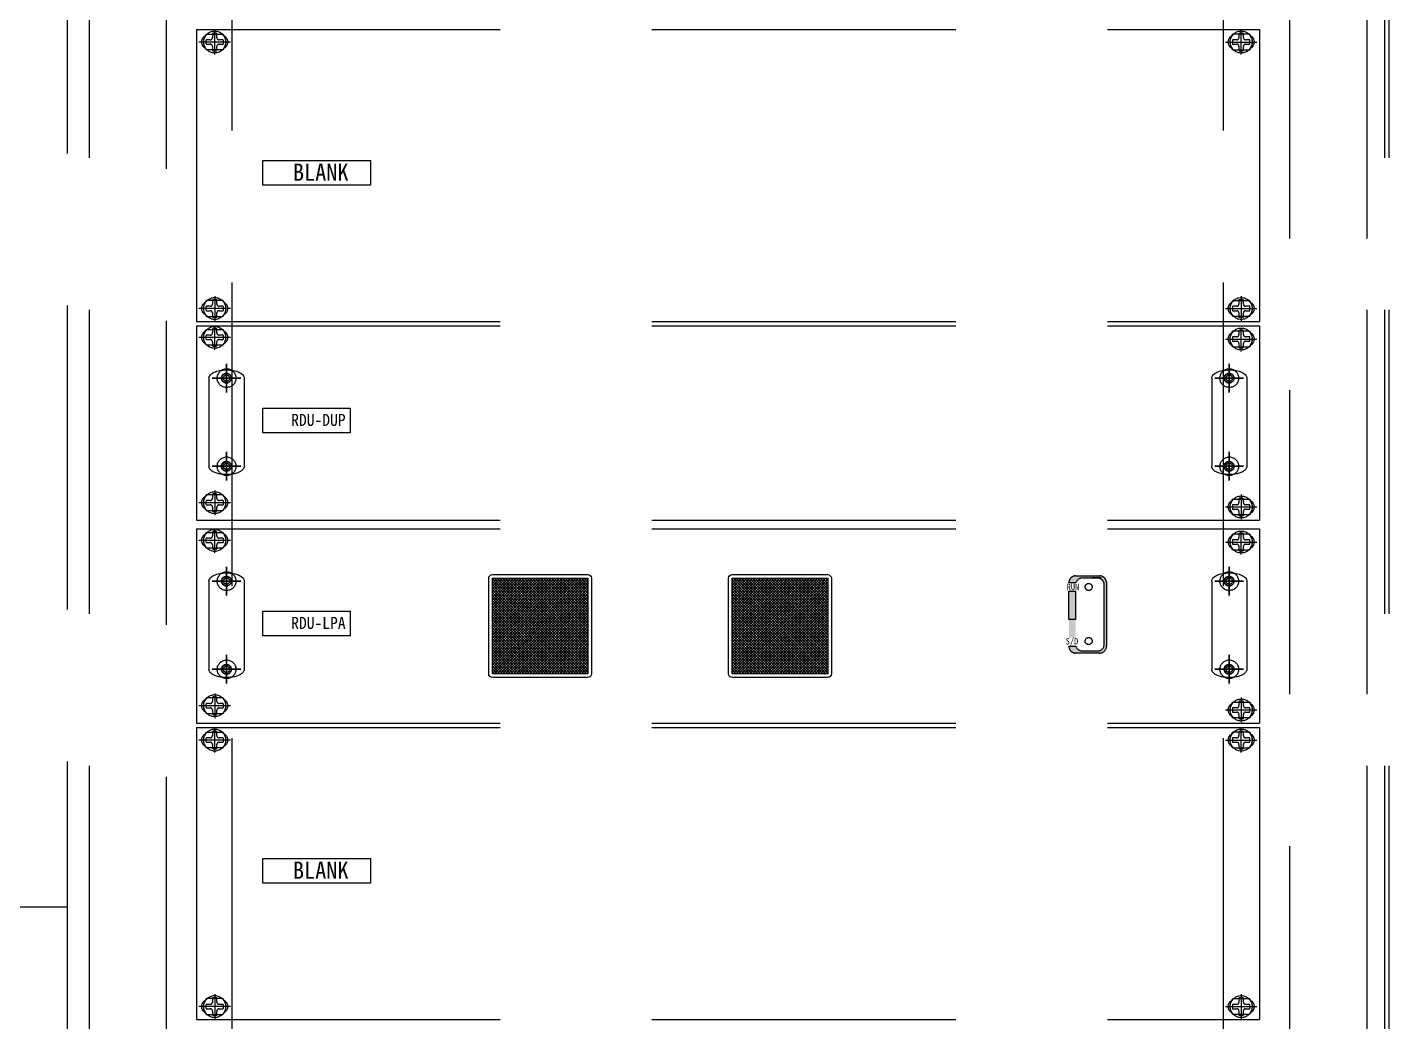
# Model space of a CAD drawing. Header units: millimetres. Extents: x 0 to 2521, y -5 to 594.
# Drawn here: x 2443.16 to 2465.58, y 319.51 to 335.88 of the extents above; entities that cross this region are included whole.
import ezdxf
from ezdxf.enums import TextEntityAlignment as Align

# ---------------------------------------------------------------- set-up
doc = ezdxf.new("R2010")
doc.units = ezdxf.units.MM
doc.header["$LTSCALE"] = 10
doc.linetypes.add('A-DASHD01', pattern=[0.75, 0.5, -0.25])
doc.linetypes.add('HIDDEN', pattern=[0.375, 0.25, -0.125])
doc.layers.add('TT-WAVE-REPT', color=4, linetype='Continuous')
doc.layers.add('TT-WIRE-EQPM', color=2, linetype='Continuous')
doc.styles.add('굴림체', font='GulimChe.ttf')

# ---------------------------------------------------------------- blocks, each defined once
blk = doc.blocks.new('wah')
h = blk.add_hatch()
h.set_pattern_fill('ANSI37', color=256, scale=0.5, style=0)
h.set_pattern_definition([(45, (498.1334698000464, 80.82476897292509), (-1.122532015133644, 1.122532015133644), []), (135, (498.1334698000464, 80.82476897292509), (-1.122532015133644, -1.122532015133644), [])])
h.paths.add_polyline_path([(-6333.953575190508, 2496.860860901748), (-6412.953575190509, 2496.860860901748), (-6412.953575190508, 2417.860860901748), (-6333.953575190507, 2417.860860901748)])
blk.add_lwpolyline([(-6412.953575190508, 2499.860860901748), (-6333.953575190508, 2499.860860901748, -0.4142135623730981), (-6330.953575190508, 2496.860860901748), (-6330.953575190508, 2417.860860901748, -0.414213562373095), (-6333.953575190508, 2414.860860901748), (-6412.953575190508, 2414.860860901748, -0.4142135623730966), (-6415.953575190508, 2417.860860901748), (-6415.953575190508, 2496.860860901748, -0.414213562373095)], format="xyb", close=True)
blk.add_lwpolyline([(-6412.953575190508, 2496.860860901748), (-6333.953575190508, 2496.860860901748), (-6333.953575190508, 2417.860860901748), (-6412.953575190508, 2417.860860901748)], close=True)

msp = doc.modelspace()

# ---------------------------------------------------------------- hatches: boundary and pattern name
at = {"layer": 'TT-WIRE-EQPM', "linetype": 'A-DASHD01'}
h = msp.add_hatch(color=256, dxfattribs=at)
h.paths.add_polyline_path([(2460.313072474032, 326.2796642150786), (2460.313072474032, 326.5955147104089), (2460.421861570108, 326.5955147104089), (2460.421861570108, 326.2796642150786)], flags=17)
h.paths.add_polyline_path([(2460.313072474032, 325.8345314024309), (2460.313072474032, 326.1399698998858), (2460.421861570108, 326.1399698998858), (2460.421861570108, 325.8345314024309)], flags=17)
edge = h.paths.add_edge_path()
edge.add_arc((2460.530650666185, 325.7241091777817), 0.1087890960763927, 195.7847228471879, 270)
edge.add_line((2460.530650666185, 325.6153200817052), (2460.78543394076, 325.6153200817052))
edge.add_arc((2460.78543394076, 325.7241091777817), 0.1087890960765412, 270, 360)
edge.add_line((2460.894223036837, 325.7241091777817), (2460.894223036837, 326.7032110424706))
edge.add_arc((2460.78543394076, 326.7032110424706), 0.1087890960765412, 0, 90)
edge.add_line((2460.78543394076, 326.812000138547), (2460.530650666185, 326.812000138547))
edge.add_arc((2460.530650666185, 326.7032110424707), 0.1087890960764671, 90.00000000006948, 163.4668572602531)
edge.add_line((2460.426359424192, 326.7341691475307), (2460.313072474031, 326.7341691475307))
edge.add_line((2460.313072474032, 326.7341691475307), (2460.313072474032, 326.7394740744961))
edge.add_arc((2460.421861570108, 326.7394740744959), 0.1087890960765412, 90, 180, ccw=False)
edge.add_line((2460.421861570108, 326.8482631705726), (2460.821696972785, 326.8482631705726))
edge.add_arc((2460.821696972786, 326.7394740744959), 0.1087890960765412, 0, 90, ccw=False)
edge.add_line((2460.930486068862, 326.7394740744959), (2460.930486068862, 325.6878461457559))
edge.add_arc((2460.821696972786, 325.6878461457561), 0.1087890960765412, -90, 0, ccw=False)
edge.add_line((2460.821696972786, 325.5790570496796), (2460.421861570108, 325.5790570496796))
edge.add_arc((2460.421861570108, 325.6878461457561), 0.1087890960765412, 180, 270, ccw=False)
edge.add_line((2460.313072474032, 325.6878461457561), (2460.313072474032, 325.6945159680872))
edge.add_line((2460.313072474032, 325.6945159680873), (2460.425963946086, 325.6945159680873))
msp.add_hatch(color=256, dxfattribs=at).paths.add_polyline_path([(2460.313072474032, 326.1309658019676), (2460.421861570108, 326.1309658019676), (2460.421861570108, 326.5955147104091), (2460.313072474032, 326.5955147104089)])

# ---------------------------------------------------------------- linework, layer by layer
at = {"layer": 'TT-WAVE-REPT', "linetype": 'HIDDEN', "ltscale": 2}
msp.add_lwpolyline([(2443.820606031386, 321.396837211597), (2391.219013025277, 321.396837211597), (2391.219013025277, 371.4385074196328)], dxfattribs=at)
at = {"layer": 'TT-WIRE-EQPM', "linetype": 'A-DASHD01'}
for p, q in [((2443.820606031385, 353.7977972293038), (2443.820606031386, 288.9958771938902)), ((2444.183235775646, 353.7252712804516), (2444.183235775646, 292.9911525776905)), ((2465.215760942732, 353.7252712804516), (2465.215760942732, 288.9958771938902)), ((2465.505864738141, 353.7252712804516), (2465.505864738141, 288.9958771938902)), ((2465.578390686993, 353.7252712804516), (2465.578390686993, 288.9958771938902)), ((2445.452439880556, 353.5439564083215), (2445.452439880556, 289.1771920660202)), ((2446.540329113337, 289.1771920660202), (2446.540329113336, 353.5439564083215)), ((2462.858667605043, 289.1771920660202), (2462.858667605042, 353.5439564083215)), ((2463.946556837823, 352.4016727139021), (2463.946556837823, 290.7002369919126)), ((2465.215760942732, 352.4016727139021), (2465.215760942732, 290.7002369919126)), ((2445.949228731429, 335.838943637595), (2445.949228731429, 331.0340918942143)), ((2445.949228731429, 335.8389436375953), (2463.449767986949, 335.8389436375943)), ((2445.949228731429, 335.838943637595), (2445.949228731429, 331.0340918942143)), ((2445.949228731429, 335.8389436375953), (2463.449767986949, 335.8389436375943)), ((2446.250211897242, 335.4291713757088), (2446.250211897242, 335.8353173343948)), ((2446.250211897242, 335.4291713757088), (2446.250211897242, 335.8353173343948)), ((2463.148784821138, 335.4291713757069), (2463.148784821138, 335.835317334393)), ((2463.148784821138, 335.4291713757069), (2463.148784821138, 335.835317334393)), ((2463.449767986949, 335.8389436375953), (2463.449767986949, 331.0340918942143)), ((2463.449767986949, 335.8389436375953), (2463.449767986949, 331.0340918942143)), ((2446.509492576224, 335.6322443550519), (2445.990931218259, 335.6322443550519)), ((2446.509492576224, 335.6322443550519), (2445.990931218259, 335.6322443550519)), ((2446.116664942556, 335.7627912703439), (2446.383758851928, 335.7627912703439)), ((2446.116664942556, 335.7627912703439), (2446.383758851928, 335.7627912703439)), ((2462.889504142156, 335.63224435505), (2463.408065500121, 335.63224435505)), ((2462.889504142156, 335.63224435505), (2463.408065500121, 335.63224435505)), ((2463.282331775824, 335.7627912703419), (2463.015237866452, 335.7627912703419)), ((2463.282331775824, 335.7627912703419), (2463.015237866452, 335.7627912703419)), ((2446.383758851928, 335.5016974397598), (2446.116664942556, 335.5016974397599)), ((2446.383758851928, 335.5016974397598), (2446.116664942556, 335.5016974397599)), ((2463.015237866452, 335.501697439758), (2463.282331775824, 335.501697439758)), ((2463.015237866452, 335.501697439758), (2463.282331775824, 335.501697439758)), ((2446.383758851926, 331.3785906984539), (2446.116664942555, 331.3785906984539)), ((2446.383758851926, 331.3785906984539), (2446.116664942555, 331.3785906984539)), ((2446.250211897241, 331.451116762505), (2446.250211897241, 331.0449708038189)), ((2446.250211897241, 331.451116762505), (2446.250211897241, 331.0449708038189)), ((2463.015237866452, 331.3785906984522), (2463.282331775825, 331.3785906984522)), ((2463.015237866452, 331.3785906984522), (2463.282331775825, 331.3785906984522)), ((2463.148784821138, 331.4511167625033), (2463.148784821138, 331.0449708038173)), ((2463.148784821138, 331.4511167625033), (2463.148784821138, 331.0449708038173)), ((2446.509492576223, 331.248043783162), (2445.990931218257, 331.2480437831621)), ((2446.509492576223, 331.248043783162), (2445.990931218257, 331.2480437831621)), ((2446.116664942554, 331.1174968678702), (2446.383758851926, 331.11749686787)), ((2446.116664942554, 331.1174968678702), (2446.383758851926, 331.11749686787)), ((2462.889504142157, 331.24804378316), (2463.408065500121, 331.24804378316)), ((2462.889504142157, 331.24804378316), (2463.408065500121, 331.24804378316)), ((2463.282331775825, 331.1174968678682), (2463.015237866452, 331.1174968678682)), ((2463.282331775825, 331.1174968678682), (2463.015237866452, 331.1174968678682)), ((2445.949228731429, 331.0340918942143), (2463.449767986949, 331.0340918942115)), ((2445.949228731429, 331.0340918942143), (2463.449767986949, 331.0340918942115)), ((2445.949228731534, 330.9615659453613), (2445.949228731534, 327.7667928239121)), ((2445.949228731534, 330.9615659453613), (2463.449767987054, 330.9615659453605)), ((2446.11666494266, 330.9035450941207), (2446.383758852032, 330.9035450941207)), ((2446.250211897346, 330.5699251994856), (2446.250211897346, 330.9506870357538)), ((2463.282331775929, 330.8763478201014), (2463.015237866556, 330.8763478201014)), ((2463.148784821243, 330.5427279254664), (2463.148784821243, 330.9234897617345)), ((2463.449767987054, 330.9615659453613), (2463.449767987054, 327.7667928239121)), ((2446.509492576329, 330.7729981788286), (2445.990931218363, 330.7729981788286)), ((2446.383758852032, 330.6424512635367), (2446.11666494266, 330.6424512635367)), ((2462.88950414226, 330.7458009048095), (2463.408065500225, 330.7458009048095)), ((2463.015237866556, 330.6152539895175), (2463.282331775929, 330.6152539895175)), ((2446.446032270283, 330.3378417945222), (2446.446032270283, 329.8664223781903)), ((2446.446032270283, 330.3378417945222), (2446.446032270283, 329.8664223781901)), ((2446.446032270283, 330.3378417945224), (2446.446032270283, 329.8664223781905)), ((2446.446032270283, 330.3378417945224), (2446.446032270283, 329.8664223781905)), ((2446.446032270283, 329.8664223781905), (2446.446032270283, 330.3378417945222)), ((2462.952964448305, 330.3378417945222), (2462.952964448305, 329.8664223781903)), ((2462.952964448305, 330.3378417945222), (2462.952964448305, 329.8664223781901)), ((2462.952964448305, 330.3378417945222), (2462.952964448305, 329.8664223781905)), ((2462.952964448305, 330.3378417945222), (2462.952964448305, 329.8664223781903)), ((2462.952964448305, 329.8664223781903), (2462.952964448305, 330.3378417945222)), ((2446.15592801408, 330.1021320863563), (2446.15592801408, 328.6516108053351)), ((2446.210322562118, 330.1021320863562), (2446.68174197845, 330.1021320863562)), ((2446.210322562118, 330.1021320863562), (2446.68174197845, 330.1021320863562)), ((2446.68174197845, 330.1021320863565), (2446.210322562118, 330.1021320863565)), ((2446.68174197845, 330.1021320863563), (2446.210322562118, 330.1021320863563)), ((2446.210322562118, 330.1021320863563), (2446.68174197845, 330.1021320863563)), ((2446.736136526488, 330.1021320863562), (2446.736136526488, 328.6516108053349)), ((2462.662860192101, 330.1021320863562), (2462.662860192101, 328.6516108053349)), ((2463.18867415647, 330.1021320863562), (2462.717254740139, 330.1021320863562)), ((2463.18867415647, 330.1021320863562), (2462.717254740139, 330.1021320863562)), ((2463.18867415647, 330.1021320863563), (2462.717254740139, 330.1021320863563)), ((2463.18867415647, 330.1021320863563), (2462.717254740139, 330.1021320863563)), ((2462.717254740139, 330.1021320863562), (2463.18867415647, 330.1021320863562)), ((2463.243068704509, 330.1021320863562), (2463.243068704509, 328.6516108053347)), ((2446.446032270283, 328.8873205135011), (2446.446032270283, 328.4159010971691)), ((2446.446032270283, 328.8873205135011), (2446.446032270283, 328.415901097169)), ((2446.446032270283, 328.8873205135011), (2446.446032270283, 328.4159010971691)), ((2446.446032270283, 328.8873205135011), (2446.446032270283, 328.4159010971691)), ((2446.446032270283, 328.4159010971691), (2446.446032270283, 328.8873205135011)), ((2462.952964448305, 328.8873205135011), (2462.952964448305, 328.4159010971691)), ((2462.952964448305, 328.8873205135011), (2462.952964448305, 328.415901097169)), ((2462.952964448305, 328.8873205135011), (2462.952964448305, 328.415901097169)), ((2462.952964448305, 328.8873205135009), (2462.952964448305, 328.415901097169)), ((2462.952964448305, 328.415901097169), (2462.952964448305, 328.8873205135009)), ((2446.210322562118, 328.6516108053351), (2446.68174197845, 328.6516108053351)), ((2446.210322562118, 328.6516108053351), (2446.68174197845, 328.6516108053351)), ((2446.68174197845, 328.6516108053351), (2446.210322562118, 328.6516108053351)), ((2446.68174197845, 328.6516108053351), (2446.210322562118, 328.6516108053351)), ((2446.210322562118, 328.6516108053351), (2446.68174197845, 328.6516108053351)), ((2463.18867415647, 328.6516108053351), (2462.717254740139, 328.6516108053351)), ((2463.18867415647, 328.6516108053351), (2462.717254740139, 328.6516108053351)), ((2463.18867415647, 328.6516108053351), (2462.717254740139, 328.6516108053351)), ((2463.18867415647, 328.6516108053349), (2462.717254740139, 328.6516108053349)), ((2462.717254740139, 328.6516108053349), (2463.18867415647, 328.6516108053349)), ((2446.383758852032, 328.1838176922058), (2446.116664942659, 328.1838176922058)), ((2446.250211897345, 328.2563437562569), (2446.250211897345, 327.8501977975708)), ((2463.148784821244, 328.185630843807), (2463.148784821244, 327.7794848851208)), ((2446.509492576328, 328.0532707769138), (2445.990931218363, 328.0532707769138)), ((2446.116664942659, 327.9227238616219), (2446.383758852032, 327.9227238616219)), ((2462.889504142261, 327.9825578644639), (2463.408065500226, 327.9825578644639)), ((2463.015237866557, 328.113104779756), (2463.28233177593, 328.113104779756)), ((2445.949228731534, 327.7667928239121), (2463.449767987054, 327.7667928239095)), ((2463.28233177593, 327.8520109491719), (2463.015237866557, 327.8520109491719)), ((2445.949228731539, 327.6217409262053), (2445.949228731538, 324.4269678047577)), ((2445.949228731539, 327.6217409262055), (2463.449767987051, 327.6217409262047)), ((2446.116664942664, 327.5637200749647), (2446.383758852035, 327.5637200749647)), ((2446.213948865322, 327.5736192787904), (2446.213948865322, 327.5056992237239)), ((2446.25021189735, 327.2301001803297), (2446.25021189735, 327.6108620165979)), ((2446.286474929373, 327.5056992237239), (2446.286474929373, 327.5736192787904)), ((2463.282331775925, 327.5365228009454), (2463.015237866553, 327.5365228009454)), ((2463.112521789211, 327.5464220047714), (2463.112521789211, 327.4785019497045)), ((2463.148784821239, 327.2029029063107), (2463.148784821239, 327.5836647425786)), ((2463.185047853262, 327.4785019497045), (2463.185047853262, 327.5464220047714)), ((2463.449767987051, 327.6217409262055), (2463.449767987051, 324.4269678047577)), ((2446.509492576332, 327.4331731596728), (2445.990931218367, 327.4331731596728)), ((2446.177685833296, 327.4694361916983), (2446.10976577823, 327.4694361916983)), ((2446.10976577823, 327.3969101276472), (2446.177685833296, 327.3969101276472)), ((2446.383758852035, 327.3026262443808), (2446.116664942664, 327.3026262443808)), ((2446.213948865322, 327.3606470956217), (2446.213948865322, 327.2927270405548)), ((2446.286474929373, 327.2927270405548), (2446.286474929373, 327.3606470956217)), ((2446.390658016466, 327.4694361916983), (2446.322737961399, 327.4694361916983)), ((2446.322737961399, 327.3969101276472), (2446.390658016466, 327.3969101276472)), ((2462.889504142257, 327.4059758856534), (2463.408065500222, 327.4059758856534)), ((2463.076258757185, 327.442238917679), (2463.00833870212, 327.442238917679)), ((2463.00833870212, 327.3697128536279), (2463.076258757185, 327.3697128536279)), ((2463.015237866553, 327.2754289703618), (2463.282331775925, 327.2754289703618)), ((2463.112521789211, 327.3334498216024), (2463.112521789211, 327.2655297665358)), ((2463.185047853262, 327.2655297665358), (2463.185047853262, 327.3334498216024)), ((2463.289230940355, 327.442238917679), (2463.221310885288, 327.442238917679)), ((2463.221310885288, 327.3697128536279), (2463.289230940355, 327.3697128536279)), ((2446.446032270288, 326.9980167753666), (2446.446032270288, 326.5265973590348)), ((2446.446032270288, 326.9980167753666), (2446.446032270288, 326.5265973590348)), ((2446.446032270288, 326.9980167753667), (2446.446032270288, 326.5265973590351)), ((2446.446032270288, 326.9980167753666), (2446.446032270288, 326.5265973590351)), ((2446.446032270288, 326.5265973590348), (2446.446032270288, 326.9980167753666)), ((2460.421861570108, 326.8482631705726), (2460.821696972786, 326.8482631705726)), ((2460.78543394076, 326.812000138547), (2460.530650666185, 326.812000138547)), ((2460.687531440178, 326.8249596036172), (2460.845293027121, 326.8249596036172)), ((2462.952964448302, 326.9980167753666), (2462.952964448302, 326.5265973590348)), ((2462.952964448302, 326.9980167753666), (2462.952964448302, 326.5265973590348)), ((2462.952964448302, 326.9980167753666), (2462.952964448302, 326.5265973590348)), ((2462.952964448302, 326.9980167753666), (2462.952964448302, 326.5265973590348)), ((2462.952964448302, 326.5265973590348), (2462.952964448302, 326.9980167753666)), ((2446.155928014083, 326.7623070672008), (2446.155928014083, 325.3117857861802)), ((2446.210322562122, 326.7623070672008), (2446.681741978453, 326.7623070672008)), ((2446.210322562122, 326.7623070672005), (2446.681741978453, 326.7623070672005)), ((2446.681741978453, 326.7623070672008), (2446.210322562122, 326.7623070672008)), ((2446.681741978453, 326.7623070672008), (2446.210322562122, 326.7623070672008)), ((2446.210322562122, 326.7623070672008), (2446.681741978453, 326.7623070672008)), ((2446.736136526491, 326.7623070672005), (2446.736136526491, 325.31178578618)), ((2460.313072474032, 326.7341691475307), (2460.313072474032, 326.7394740744961)), ((2460.426359424192, 326.7341691475307), (2460.313072474032, 326.7341691475307)), ((2460.313072474032, 326.1309658019676), (2460.313072474032, 326.5955147104091)), ((2460.313072474032, 326.5955147104091), (2460.421861570108, 326.5955147104091)), ((2460.421861570108, 326.5955147104091), (2460.421861570108, 326.1309658019676)), ((2460.894223036837, 325.7241091777817), (2460.894223036837, 326.7032110424706)), ((2460.930486068862, 326.7394740744961), (2460.930486068862, 325.6878461457561)), ((2462.662860192097, 326.7623070672008), (2462.662860192097, 325.3117857861802)), ((2463.188674156468, 326.7623070672008), (2462.717254740135, 326.7623070672008)), ((2463.188674156468, 326.7623070672005), (2462.717254740135, 326.7623070672005)), ((2463.188674156468, 326.7623070672008), (2462.717254740135, 326.7623070672008)), ((2463.188674156468, 326.7623070672008), (2462.717254740135, 326.7623070672008)), ((2462.717254740135, 326.7623070672008), (2463.188674156468, 326.7623070672008)), ((2463.243068704505, 326.7623070672005), (2463.243068704505, 325.31178578618)), ((2447.042392483889, 326.2688469406121), (2448.481655267334, 326.2688469406121)), ((2447.042392483889, 325.864139795671), (2447.042392483889, 326.2688469406121)), ((2448.481655267334, 326.2688469406121), (2448.481655267334, 325.864139795671)), ((2460.421861570108, 326.1309658019676), (2460.313072474032, 326.1309658019676)), ((2448.481655267334, 325.864139795671), (2447.042392483889, 325.864139795671)), ((2460.313072474032, 325.6878461457561), (2460.313072474032, 325.6945159680873)), ((2460.313072474032, 325.6945159680873), (2460.425963946085, 325.6945159680873)), ((2446.446032270288, 325.547495494346), (2446.446032270288, 325.0760760780143)), ((2446.446032270288, 325.547495494346), (2446.446032270288, 325.0760760780143)), ((2446.446032270288, 325.547495494346), (2446.446032270288, 325.0760760780143)), ((2446.446032270288, 325.547495494346), (2446.446032270288, 325.0760760780143)), ((2446.446032270288, 325.0760760780143), (2446.446032270288, 325.547495494346)), ((2460.821696972786, 325.5790570496796), (2460.421861570108, 325.5790570496796)), ((2460.530650666185, 325.6153200817052), (2460.78543394076, 325.6153200817052)), ((2462.952964448302, 325.547495494346), (2462.952964448302, 325.0760760780143)), ((2462.952964448302, 325.547495494346), (2462.952964448302, 325.0760760780143)), ((2462.952964448302, 325.547495494346), (2462.952964448302, 325.0760760780143)), ((2462.952964448302, 325.5474954943459), (2462.952964448302, 325.0760760780143)), ((2462.952964448302, 325.0760760780143), (2462.952964448302, 325.5474954943459)), ((2446.210322562122, 325.3117857861803), (2446.681741978453, 325.3117857861803)), ((2446.210322562122, 325.3117857861802), (2446.681741978453, 325.3117857861802)), ((2446.681741978453, 325.3117857861803), (2446.210322562122, 325.3117857861803)), ((2446.681741978453, 325.3117857861802), (2446.210322562122, 325.3117857861802)), ((2446.210322562122, 325.3117857861802), (2446.681741978453, 325.3117857861802)), ((2463.188674156468, 325.3117857861803), (2462.717254740135, 325.3117857861803)), ((2463.188674156468, 325.3117857861802), (2462.717254740135, 325.3117857861802)), ((2463.188674156468, 325.3117857861802), (2462.717254740135, 325.3117857861802)), ((2463.188674156468, 325.3117857861802), (2462.717254740135, 325.3117857861802)), ((2462.717254740135, 325.3117857861802), (2463.188674156468, 325.3117857861802)), ((2446.383758852035, 324.8439926730511), (2446.116664942663, 324.8439926730511)), ((2446.213948865321, 324.853891876877), (2446.213948865321, 324.7859718218102)), ((2446.250211897349, 324.9165187371022), (2446.250211897349, 324.5103727784164)), ((2446.286474929373, 324.7859718218102), (2446.286474929373, 324.853891876877)), ((2463.112521789212, 324.7831789644272), (2463.112521789212, 324.7152589093603)), ((2463.14878482124, 324.8458058246524), (2463.14878482124, 324.4396598659665)), ((2463.185047853263, 324.7152589093603), (2463.185047853263, 324.7831789644272)), ((2446.509492576331, 324.7134457577593), (2445.990931218366, 324.7134457577593)), ((2446.177685833296, 324.7497087897847), (2446.109765778229, 324.7497087897847)), ((2446.109765778229, 324.6771827257339), (2446.177685833296, 324.6771827257339)), ((2446.116664942663, 324.5828988424673), (2446.383758852035, 324.5828988424673)), ((2446.213948865321, 324.6409196937084), (2446.213948865321, 324.5729996386415)), ((2446.286474929373, 324.5729996386415), (2446.286474929373, 324.6409196937084)), ((2446.390658016465, 324.7497087897847), (2446.322737961398, 324.7497087897847)), ((2446.322737961398, 324.6771827257339), (2446.390658016465, 324.6771827257339)), ((2462.889504142257, 324.6427328453095), (2463.408065500222, 324.6427328453095)), ((2463.076258757187, 324.6789958773349), (2463.00833870212, 324.6789958773349)), ((2463.00833870212, 324.6064698132839), (2463.076258757187, 324.6064698132839)), ((2463.015237866553, 324.7732797606013), (2463.282331775926, 324.7732797606013)), ((2463.112521789212, 324.5702067812584), (2463.112521789212, 324.5022867261915)), ((2463.185047853263, 324.5022867261915), (2463.185047853263, 324.5702067812584)), ((2463.289230940355, 324.6789958773349), (2463.221310885289, 324.6789958773349)), ((2463.221310885289, 324.6064698132839), (2463.289230940355, 324.6064698132839)), ((2445.949228731538, 324.4269678047577), (2463.449767987051, 324.426967804755)), ((2445.949228731534, 324.3544418559046), (2445.949228731534, 319.5495901125237)), ((2445.949228731534, 324.3544418559047), (2463.449767987055, 324.3544418559039)), ((2445.949228731534, 324.3544418559046), (2445.949228731534, 319.5495901125237)), ((2445.949228731534, 324.3544418559047), (2463.449767987055, 324.3544418559039)), ((2446.250211897347, 323.9446695940184), (2446.250211897347, 324.3508155527044)), ((2446.250211897347, 323.9446695940184), (2446.250211897347, 324.3508155527044)), ((2463.282331775926, 324.5121859300176), (2463.015237866553, 324.5121859300176)), ((2463.148784821243, 323.9446695940165), (2463.148784821243, 324.3508155527026)), ((2463.148784821243, 323.9446695940165), (2463.148784821243, 324.3508155527026)), ((2463.449767987055, 324.3544418559047), (2463.449767987055, 319.5495901125237)), ((2463.449767987055, 324.3544418559047), (2463.449767987055, 319.5495901125237)), ((2446.509492576329, 324.1477425733613), (2445.990931218364, 324.1477425733615)), ((2446.509492576329, 324.1477425733613), (2445.990931218364, 324.1477425733615)), ((2446.11666494266, 324.2782894886535), (2446.383758852033, 324.2782894886535)), ((2446.11666494266, 324.2782894886535), (2446.383758852033, 324.2782894886535)), ((2462.88950414226, 324.1477425733596), (2463.408065500225, 324.1477425733596)), ((2462.88950414226, 324.1477425733596), (2463.408065500225, 324.1477425733596)), ((2463.282331775929, 324.2782894886515), (2463.015237866557, 324.2782894886515)), ((2463.282331775929, 324.2782894886515), (2463.015237866557, 324.2782894886515)), ((2446.383758852033, 324.0171956580692), (2446.11666494266, 324.0171956580695)), ((2446.383758852033, 324.0171956580692), (2446.11666494266, 324.0171956580695)), ((2463.015237866557, 324.0171956580676), (2463.282331775929, 324.0171956580676)), ((2463.015237866557, 324.0171956580676), (2463.282331775929, 324.0171956580676)), ((2446.383758852032, 319.8940889167635), (2446.116664942659, 319.8940889167636)), ((2446.383758852032, 319.8940889167635), (2446.116664942659, 319.8940889167636)), ((2446.250211897345, 319.9666149808145), (2446.250211897345, 319.5604690221285)), ((2446.250211897345, 319.9666149808145), (2446.250211897345, 319.5604690221285)), ((2463.015237866557, 319.8940889167616), (2463.28233177593, 319.8940889167616)), ((2463.015237866557, 319.8940889167616), (2463.28233177593, 319.8940889167616)), ((2463.148784821244, 319.9666149808127), (2463.148784821244, 319.5604690221267)), ((2463.148784821244, 319.9666149808127), (2463.148784821244, 319.5604690221267)), ((2446.509492576328, 319.7635420014715), (2445.990931218363, 319.7635420014715)), ((2446.509492576328, 319.7635420014715), (2445.990931218363, 319.7635420014715)), ((2446.116664942659, 319.6329950861796), (2446.383758852031, 319.6329950861796)), ((2446.116664942659, 319.6329950861796), (2446.383758852031, 319.6329950861796)), ((2462.889504142261, 319.7635420014696), (2463.408065500226, 319.7635420014696)), ((2462.889504142261, 319.7635420014696), (2463.408065500226, 319.7635420014696)), ((2463.28233177593, 319.6329950861778), (2463.015237866557, 319.6329950861778)), ((2463.28233177593, 319.6329950861778), (2463.015237866557, 319.6329950861778)), ((2445.949228731534, 319.5495901125237), (2463.449767987055, 319.5495901125211)), ((2445.949228731534, 319.5495901125237), (2463.449767987055, 319.5495901125211))]:
    msp.add_line(p, q, dxfattribs=at)
for points in [[(2446.17768583319, 335.6685073870775), (2446.109765778124, 335.6685073870775, 0.1270166537925512), (2446.109765778124, 335.5959813230264), (2446.17768583319, 335.5959813230264, -0.4142135623730951), (2446.213948865216, 335.5597182910008), (2446.213948865216, 335.4917982359339, 0.1270166537926981), (2446.286474929268, 335.4917982359339), (2446.286474929268, 335.5597182910008, -0.414213562373095), (2446.322737961293, 335.5959813230264), (2446.390658016359, 335.5959813230264, 0.1270166537925509), (2446.390658016359, 335.6685073870775), (2446.322737961293, 335.6685073870775, -0.4142135623730488), (2446.286474929268, 335.704770419103), (2446.286474929268, 335.7726904741696, 0.127016653792698), (2446.213948865216, 335.7726904741696), (2446.213948865216, 335.704770419103, -0.4142135623730605)], [(2446.17768583319, 335.6685073870775), (2446.109765778124, 335.6685073870775, 0.1270166537925512), (2446.109765778124, 335.5959813230264), (2446.17768583319, 335.5959813230264, -0.4142135623730951), (2446.213948865216, 335.5597182910008), (2446.213948865216, 335.4917982359339, 0.1270166537926981), (2446.286474929268, 335.4917982359339), (2446.286474929268, 335.5597182910008, -0.414213562373095), (2446.322737961293, 335.5959813230264), (2446.390658016359, 335.5959813230264, 0.1270166537925509), (2446.390658016359, 335.6685073870775), (2446.322737961293, 335.6685073870775, -0.4142135623730488), (2446.286474929268, 335.704770419103), (2446.286474929268, 335.7726904741696, 0.127016653792698), (2446.213948865216, 335.7726904741696), (2446.213948865216, 335.704770419103, -0.4142135623730605)], [(2463.076258757084, 335.6685073870755), (2463.008338702018, 335.6685073870755, 0.1270166537925512), (2463.008338702018, 335.5959813230244), (2463.076258757084, 335.5959813230244, -0.4142135623730951), (2463.11252178911, 335.5597182909989), (2463.11252178911, 335.491798235932, 0.1270166537926981), (2463.185047853161, 335.491798235932), (2463.185047853161, 335.5597182909989, -0.414213562373095), (2463.221310885187, 335.5959813230244), (2463.289230940254, 335.5959813230244, 0.1270166537925509), (2463.289230940254, 335.6685073870755), (2463.221310885187, 335.6685073870755, -0.4142135623730488), (2463.185047853161, 335.7047704191011), (2463.185047853161, 335.7726904741677, 0.127016653792698), (2463.11252178911, 335.7726904741677), (2463.11252178911, 335.7047704191011, -0.4142135623730605)], [(2463.076258757084, 335.6685073870755), (2463.008338702018, 335.6685073870755, 0.1270166537925512), (2463.008338702018, 335.5959813230244), (2463.076258757084, 335.5959813230244, -0.4142135623730951), (2463.11252178911, 335.5597182909989), (2463.11252178911, 335.491798235932, 0.1270166537926981), (2463.185047853161, 335.491798235932), (2463.185047853161, 335.5597182909989, -0.414213562373095), (2463.221310885187, 335.5959813230244), (2463.289230940254, 335.5959813230244, 0.1270166537925509), (2463.289230940254, 335.6685073870755), (2463.221310885187, 335.6685073870755, -0.4142135623730488), (2463.185047853161, 335.7047704191011), (2463.185047853161, 335.7726904741677, 0.127016653792698), (2463.11252178911, 335.7726904741677), (2463.11252178911, 335.7047704191011, -0.4142135623730605)], [(2446.17768583319, 331.2843068151876), (2446.109765778123, 331.2843068151876, 0.1270166537925512), (2446.109765778123, 331.2117807511364), (2446.17768583319, 331.2117807511364, -0.4142135623730951), (2446.213948865215, 331.175517719111), (2446.213948865215, 331.107597664044, 0.1270166537926981), (2446.286474929266, 331.107597664044), (2446.286474929266, 331.175517719111, -0.414213562373095), (2446.322737961292, 331.2117807511364), (2446.390658016358, 331.2117807511364, 0.1270166537925509), (2446.390658016358, 331.2843068151876), (2446.322737961292, 331.2843068151876, -0.4142135623730488), (2446.286474929266, 331.3205698472132), (2446.286474929266, 331.3884899022798, 0.127016653792698), (2446.213948865215, 331.3884899022798), (2446.213948865215, 331.3205698472132, -0.4142135623730605)], [(2446.17768583319, 331.2843068151876), (2446.109765778123, 331.2843068151876, 0.1270166537925512), (2446.109765778123, 331.2117807511364), (2446.17768583319, 331.2117807511364, -0.4142135623730951), (2446.213948865215, 331.175517719111), (2446.213948865215, 331.107597664044, 0.1270166537926981), (2446.286474929266, 331.107597664044), (2446.286474929266, 331.175517719111, -0.414213562373095), (2446.322737961292, 331.2117807511364), (2446.390658016358, 331.2117807511364, 0.1270166537925509), (2446.390658016358, 331.2843068151876), (2446.322737961292, 331.2843068151876, -0.4142135623730488), (2446.286474929266, 331.3205698472132), (2446.286474929266, 331.3884899022798, 0.127016653792698), (2446.213948865215, 331.3884899022798), (2446.213948865215, 331.3205698472132, -0.4142135623730605)], [(2463.076258757085, 331.2843068151856), (2463.008338702019, 331.2843068151856, 0.1270166537925512), (2463.008338702019, 331.2117807511345), (2463.076258757085, 331.2117807511345, -0.4142135623730951), (2463.11252178911, 331.1755177191089), (2463.11252178911, 331.1075976640422, 0.1270166537926981), (2463.185047853161, 331.1075976640422), (2463.185047853161, 331.1755177191089, -0.414213562373095), (2463.221310885188, 331.2117807511345), (2463.289230940255, 331.2117807511345, 0.1270166537925509), (2463.289230940255, 331.2843068151856), (2463.221310885188, 331.2843068151856, -0.4142135623730488), (2463.185047853161, 331.3205698472111), (2463.185047853161, 331.388489902278, 0.127016653792698), (2463.11252178911, 331.388489902278), (2463.11252178911, 331.3205698472111, -0.4142135623730605)], [(2463.076258757085, 331.2843068151856), (2463.008338702019, 331.2843068151856, 0.1270166537925512), (2463.008338702019, 331.2117807511345), (2463.076258757085, 331.2117807511345, -0.4142135623730951), (2463.11252178911, 331.1755177191089), (2463.11252178911, 331.1075976640422, 0.1270166537926981), (2463.185047853161, 331.1075976640422), (2463.185047853161, 331.1755177191089, -0.414213562373095), (2463.221310885188, 331.2117807511345), (2463.289230940255, 331.2117807511345, 0.1270166537925509), (2463.289230940255, 331.2843068151856), (2463.221310885188, 331.2843068151856, -0.4142135623730488), (2463.185047853161, 331.3205698472111), (2463.185047853161, 331.388489902278, 0.127016653792698), (2463.11252178911, 331.388489902278), (2463.11252178911, 331.3205698472111, -0.4142135623730605)], [(2446.177685833292, 330.8092612108542), (2446.109765778226, 330.8092612108542, 0.1270166537925512), (2446.109765778226, 330.7367351468032), (2446.177685833292, 330.7367351468032, -0.4142135623730951), (2446.213948865318, 330.7004721147775), (2446.213948865318, 330.6325520597107, 0.1270166537926981), (2446.286474929369, 330.6325520597107), (2446.286474929369, 330.7004721147775, -0.414213562373095), (2446.322737961395, 330.7367351468032), (2446.390658016461, 330.7367351468032, 0.1270166537925509), (2446.390658016461, 330.8092612108542), (2446.322737961395, 330.8092612108542, -0.4142135623730488), (2446.286474929369, 330.8455242428797), (2446.286474929369, 330.9134442979465, 0.127016653792698), (2446.213948865318, 330.9134442979465), (2446.213948865318, 330.8455242428797, -0.4142135623730605)], [(2463.076258757189, 330.782063936835), (2463.008338702123, 330.782063936835, 0.1270166537925512), (2463.008338702123, 330.7095378727839), (2463.076258757189, 330.7095378727839, -0.4142135623730951), (2463.112521789215, 330.6732748407584), (2463.112521789215, 330.6053547856915, 0.1270166537926981), (2463.185047853266, 330.6053547856915), (2463.185047853266, 330.6732748407584, -0.414213562373095), (2463.221310885292, 330.7095378727839), (2463.289230940358, 330.7095378727839, 0.1270166537925509), (2463.289230940358, 330.782063936835), (2463.221310885292, 330.782063936835, -0.4142135623730488), (2463.185047853266, 330.8183269688606), (2463.185047853266, 330.8862470239273, 0.127016653792698), (2463.112521789215, 330.8862470239273), (2463.112521789215, 330.8183269688606, -0.4142135623730605)], [(2446.177685833292, 328.0895338089394), (2446.109765778226, 328.0895338089394, 0.1270166537925512), (2446.109765778226, 328.0170077448883), (2446.177685833292, 328.0170077448883, -0.4142135623730951), (2446.213948865317, 327.9807447128628), (2446.213948865317, 327.9128246577959, 0.1270166537926981), (2446.286474929369, 327.9128246577959), (2446.286474929369, 327.9807447128628, -0.414213562373095), (2446.322737961394, 328.0170077448883), (2446.390658016461, 328.0170077448883, 0.1270166537925509), (2446.390658016461, 328.0895338089394), (2446.322737961394, 328.0895338089394, -0.4142135623730488), (2446.286474929369, 328.1257968409649), (2446.286474929369, 328.1937168960317, 0.127016653792698), (2446.213948865317, 328.1937168960317), (2446.213948865317, 328.1257968409649, -0.4142135623730605)], [(2463.07625875719, 328.0188208964894), (2463.008338702124, 328.0188208964894, 0.1270166537925512), (2463.008338702124, 327.9462948324384), (2463.07625875719, 327.9462948324384, -0.4142135623730951), (2463.112521789216, 327.910031800413), (2463.112521789216, 327.8421117453459, 0.1270166537926981), (2463.185047853267, 327.8421117453459), (2463.185047853267, 327.910031800413, -0.414213562373095), (2463.221310885292, 327.9462948324384), (2463.289230940359, 327.9462948324384, 0.1270166537925509), (2463.289230940359, 328.0188208964894), (2463.221310885292, 328.0188208964894, -0.4142135623730488), (2463.185047853267, 328.055083928515), (2463.185047853267, 328.1230039835819, 0.127016653792698), (2463.112521789216, 328.1230039835819), (2463.112521789216, 328.055083928515, -0.4142135623730605)], [(2446.177685833296, 324.1840056053869), (2446.109765778229, 324.1840056053869, 0.1270166537925512), (2446.109765778229, 324.1114795413359), (2446.177685833296, 324.1114795413359, -0.4142135623730951), (2446.213948865322, 324.0752165093104), (2446.213948865322, 324.0072964542435, 0.1270166537926981), (2446.286474929373, 324.0072964542435), (2446.286474929373, 324.0752165093104, -0.414213562373095), (2446.322737961398, 324.1114795413359), (2446.390658016465, 324.1114795413359, 0.1270166537925509), (2446.390658016465, 324.1840056053869), (2446.322737961398, 324.1840056053869, -0.4142135623730488), (2446.286474929373, 324.2202686374124), (2446.286474929373, 324.2881886924791, 0.127016653792698), (2446.213948865322, 324.2881886924791), (2446.213948865322, 324.2202686374124, -0.4142135623730605)], [(2446.177685833296, 324.1840056053869), (2446.109765778229, 324.1840056053869, 0.1270166537925512), (2446.109765778229, 324.1114795413359), (2446.177685833296, 324.1114795413359, -0.4142135623730951), (2446.213948865322, 324.0752165093104), (2446.213948865322, 324.0072964542435, 0.1270166537926981), (2446.286474929373, 324.0072964542435), (2446.286474929373, 324.0752165093104, -0.414213562373095), (2446.322737961398, 324.1114795413359), (2446.390658016465, 324.1114795413359, 0.1270166537925509), (2446.390658016465, 324.1840056053869), (2446.322737961398, 324.1840056053869, -0.4142135623730488), (2446.286474929373, 324.2202686374124), (2446.286474929373, 324.2881886924791, 0.127016653792698), (2446.213948865322, 324.2881886924791), (2446.213948865322, 324.2202686374124, -0.4142135623730605)], [(2463.07625875719, 324.1840056053851), (2463.008338702123, 324.1840056053851, 0.1270166537925512), (2463.008338702123, 324.111479541334), (2463.07625875719, 324.111479541334, -0.4142135623730951), (2463.112521789215, 324.0752165093085), (2463.112521789215, 324.0072964542416, 0.1270166537926981), (2463.185047853266, 324.0072964542416), (2463.185047853266, 324.0752165093085, -0.414213562373095), (2463.221310885292, 324.111479541334), (2463.289230940359, 324.111479541334, 0.1270166537925509), (2463.289230940359, 324.1840056053851), (2463.221310885292, 324.1840056053851, -0.4142135623730488), (2463.185047853266, 324.2202686374106), (2463.185047853266, 324.2881886924773, 0.127016653792698), (2463.112521789215, 324.2881886924773), (2463.112521789215, 324.2202686374106, -0.4142135623730605)], [(2463.07625875719, 324.1840056053851), (2463.008338702123, 324.1840056053851, 0.1270166537925512), (2463.008338702123, 324.111479541334), (2463.07625875719, 324.111479541334, -0.4142135623730951), (2463.112521789215, 324.0752165093085), (2463.112521789215, 324.0072964542416, 0.1270166537926981), (2463.185047853266, 324.0072964542416), (2463.185047853266, 324.0752165093085, -0.414213562373095), (2463.221310885292, 324.111479541334), (2463.289230940359, 324.111479541334, 0.1270166537925509), (2463.289230940359, 324.1840056053851), (2463.221310885292, 324.1840056053851, -0.4142135623730488), (2463.185047853266, 324.2202686374106), (2463.185047853266, 324.2881886924773, 0.127016653792698), (2463.112521789215, 324.2881886924773), (2463.112521789215, 324.2202686374106, -0.4142135623730605)], [(2446.177685833294, 319.7998050334971), (2446.109765778228, 319.7998050334971, 0.1270166537925512), (2446.109765778228, 319.727278969446), (2446.177685833294, 319.727278969446, -0.4142135623730951), (2446.21394886532, 319.6910159374204), (2446.21394886532, 319.6230958823535, 0.1270166537926981), (2446.286474929371, 319.6230958823535), (2446.286474929371, 319.6910159374204, -0.414213562373095), (2446.322737961396, 319.727278969446), (2446.390658016463, 319.727278969446, 0.1270166537925509), (2446.390658016463, 319.7998050334971), (2446.322737961396, 319.7998050334971, -0.4142135623730488), (2446.286474929371, 319.8360680655226), (2446.286474929371, 319.9039881205895, 0.127016653792698), (2446.21394886532, 319.9039881205895), (2446.21394886532, 319.8360680655226, -0.4142135623730605)], [(2446.177685833294, 319.7998050334971), (2446.109765778228, 319.7998050334971, 0.1270166537925512), (2446.109765778228, 319.727278969446), (2446.177685833294, 319.727278969446, -0.4142135623730951), (2446.21394886532, 319.6910159374204), (2446.21394886532, 319.6230958823535, 0.1270166537926981), (2446.286474929371, 319.6230958823535), (2446.286474929371, 319.6910159374204, -0.414213562373095), (2446.322737961396, 319.727278969446), (2446.390658016463, 319.727278969446, 0.1270166537925509), (2446.390658016463, 319.7998050334971), (2446.322737961396, 319.7998050334971, -0.4142135623730488), (2446.286474929371, 319.8360680655226), (2446.286474929371, 319.9039881205895, 0.127016653792698), (2446.21394886532, 319.9039881205895), (2446.21394886532, 319.8360680655226, -0.4142135623730605)], [(2463.07625875719, 319.7998050334951), (2463.008338702124, 319.7998050334951, 0.1270166537925512), (2463.008338702124, 319.7272789694441), (2463.07625875719, 319.7272789694441, -0.4142135623730951), (2463.112521789216, 319.6910159374185), (2463.112521789216, 319.6230958823516, 0.1270166537926981), (2463.185047853267, 319.6230958823516), (2463.185047853267, 319.6910159374185, -0.414213562373095), (2463.221310885292, 319.7272789694441), (2463.28923094036, 319.7272789694441, 0.1270166537925509), (2463.28923094036, 319.7998050334951), (2463.221310885292, 319.7998050334951, -0.4142135623730488), (2463.185047853267, 319.8360680655207), (2463.185047853267, 319.9039881205874, 0.127016653792698), (2463.112521789216, 319.9039881205874), (2463.112521789216, 319.8360680655207, -0.4142135623730605)], [(2463.07625875719, 319.7998050334951), (2463.008338702124, 319.7998050334951, 0.1270166537925512), (2463.008338702124, 319.7272789694441), (2463.07625875719, 319.7272789694441, -0.4142135623730951), (2463.112521789216, 319.6910159374185), (2463.112521789216, 319.6230958823516, 0.1270166537926981), (2463.185047853267, 319.6230958823516), (2463.185047853267, 319.6910159374185, -0.414213562373095), (2463.221310885292, 319.7272789694441), (2463.28923094036, 319.7272789694441, 0.1270166537925509), (2463.28923094036, 319.7998050334951), (2463.221310885292, 319.7998050334951, -0.4142135623730488), (2463.185047853267, 319.8360680655207), (2463.185047853267, 319.9039881205874, 0.127016653792698), (2463.112521789216, 319.9039881205874), (2463.112521789216, 319.8360680655207, -0.4142135623730605)]]:
    msp.add_lwpolyline(points, format="xyb", close=True, dxfattribs=at)
for points in [[(2446.099115930508, 335.5320186292109, -0.663324958351864), (2446.099115930508, 335.7324700808926)], [(2446.099115930508, 335.5320186292109, -0.663324958351864), (2446.099115930508, 335.7324700808926)], [(2446.401307863964, 335.7324700808977, -0.6633249584375194), (2446.401307863964, 335.5320186292056)], [(2446.401307863964, 335.7324700808977, -0.6633249584375194), (2446.401307863964, 335.5320186292056)], [(2462.997688854402, 335.5320186292089, -0.663324958351864), (2462.997688854402, 335.7324700808908)], [(2462.997688854402, 335.5320186292089, -0.663324958351864), (2462.997688854402, 335.7324700808908)], [(2463.299880787857, 335.7324700808958, -0.6633249584375194), (2463.299880787857, 335.5320186292039)], [(2463.299880787857, 335.7324700808958, -0.6633249584375194), (2463.299880787857, 335.5320186292039)], [(2446.099115930507, 331.1478180573209, -0.663324958351864), (2446.099115930507, 331.348269509003)], [(2446.099115930507, 331.1478180573209, -0.663324958351864), (2446.099115930507, 331.348269509003)], [(2446.401307863962, 331.3482695090079, -0.6633249584375194), (2446.401307863962, 331.1478180573158)], [(2446.401307863962, 331.3482695090079, -0.6633249584375194), (2446.401307863962, 331.1478180573158)], [(2462.997688854402, 331.1478180573192, -0.663324958351864), (2462.997688854402, 331.3482695090011)], [(2462.997688854402, 331.1478180573192, -0.663324958351864), (2462.997688854402, 331.3482695090011)], [(2463.299880787858, 331.3482695090062, -0.6633249584375194), (2463.299880787858, 331.1478180573139)], [(2463.299880787858, 331.3482695090062, -0.6633249584375194), (2463.299880787858, 331.1478180573139)], [(2446.09911593061, 330.6727724529876, -0.663324958351864), (2446.09911593061, 330.8732239046695)], [(2446.401307864066, 330.8732239046745, -0.6633249584375194), (2446.401307864066, 330.6727724529825)], [(2462.997688854507, 330.6455751789684, -0.663324958351864), (2462.997688854507, 330.8460266306502)], [(2463.299880787962, 330.8460266306553, -0.6633249584375194), (2463.299880787962, 330.6455751789633)], [(2446.09911593061, 327.9530450510728, -0.663324958351864), (2446.09911593061, 328.1534965027549)], [(2446.401307864065, 328.1534965027597, -0.6633249584375194), (2446.401307864065, 327.9530450510678)], [(2462.997688854507, 327.8823321386229, -0.663324958351864), (2462.997688854507, 328.0827835903048)], [(2463.299880787963, 328.0827835903097, -0.6633249584375194), (2463.299880787963, 327.8823321386178)], [(2446.099115930613, 324.0475168475205, -0.663324958351864), (2446.099115930613, 324.2479682992022)], [(2446.099115930613, 324.0475168475205, -0.663324958351864), (2446.099115930613, 324.2479682992022)], [(2446.401307864069, 324.2479682992073, -0.6633249584375194), (2446.401307864069, 324.0475168475153)], [(2446.401307864069, 324.2479682992073, -0.6633249584375194), (2446.401307864069, 324.0475168475153)], [(2462.997688854507, 324.0475168475185, -0.663324958351864), (2462.997688854507, 324.2479682992003)], [(2462.997688854507, 324.0475168475185, -0.663324958351864), (2462.997688854507, 324.2479682992003)], [(2463.299880787963, 324.2479682992054, -0.6633249584375194), (2463.299880787963, 324.0475168475135)], [(2463.299880787963, 324.2479682992054, -0.6633249584375194), (2463.299880787963, 324.0475168475135)], [(2446.099115930611, 319.6633162756305, -0.663324958351864), (2446.099115930611, 319.8637677273124)], [(2446.099115930611, 319.6633162756305, -0.663324958351864), (2446.099115930611, 319.8637677273124)], [(2446.401307864067, 319.8637677273173, -0.6633249584375194), (2446.401307864067, 319.6633162756254)], [(2446.401307864067, 319.8637677273173, -0.6633249584375194), (2446.401307864067, 319.6633162756254)], [(2462.997688854508, 319.6633162756286, -0.663324958351864), (2462.997688854508, 319.8637677273106)], [(2462.997688854508, 319.6633162756286, -0.663324958351864), (2462.997688854508, 319.8637677273106)], [(2463.299880787963, 319.8637677273156, -0.6633249584375194), (2463.299880787963, 319.6633162756235)], [(2463.299880787963, 319.8637677273156, -0.6633249584375194), (2463.299880787963, 319.6633162756235)]]:
    msp.add_lwpolyline(points, format="xyb", dxfattribs=at)
for points in [[(2447.04239248378, 333.6810103410353), (2448.815023350822, 333.6810103410353), (2448.815023350822, 333.2763031960942), (2447.04239248378, 333.2763031960942)], [(2447.04239248378, 333.6810103410353), (2448.815023350822, 333.6810103410353), (2448.815023350822, 333.2763031960942), (2447.04239248378, 333.2763031960942)], [(2447.042392483885, 329.6086719597675), (2448.481655267331, 329.6086719597675), (2448.481655267331, 329.2039648148262), (2447.042392483885, 329.2039648148262)], [(2447.042392483886, 322.1965085593449), (2448.815023350928, 322.1965085593449), (2448.815023350928, 321.7918014144036), (2447.042392483886, 321.7918014144036)], [(2447.042392483886, 322.1965085593449), (2448.815023350928, 322.1965085593449), (2448.815023350928, 321.7918014144036), (2447.042392483886, 321.7918014144036)]]:
    msp.add_lwpolyline(points, close=True, dxfattribs=at)
for centre, radius in [((2446.250211897242, 335.6322443550519), 0.1813151601276507), ((2446.250211897242, 335.6322443550519), 0.1813151601276507), ((2463.148784821135, 335.63224435505), 0.1813151601276507), ((2463.148784821135, 335.63224435505), 0.1813151601276507), ((2446.250211897241, 331.2480437831621), 0.1813151601276507), ((2446.250211897241, 331.2480437831621), 0.1813151601276507), ((2463.148784821136, 331.24804378316), 0.1813151601276507), ((2463.148784821136, 331.24804378316), 0.1813151601276507), ((2446.250211897343, 330.7729981788286), 0.1813151601276507), ((2463.14878482124, 330.7458009048095), 0.1813151601276507), ((2446.446032270283, 330.1021320863563), 0.1541178861085031), ((2446.442405967101, 330.1021320863562), 0.08159182205744282), ((2446.446032270283, 330.1021320863563), 0.0761523672536133), ((2462.952964448305, 330.1021320863562), 0.1541178861085031), ((2462.949338145122, 330.1021320863562), 0.08159182205744282), ((2462.952964448305, 330.1021320863563), 0.0761523672536133), ((2446.446032270283, 330.1021320863562), 0.05076824483574219), ((2462.952964448305, 330.1021320863562), 0.05076824483574219), ((2446.446032270283, 328.6516108053351), 0.1541178861085031), ((2446.442405967101, 328.6516108053351), 0.08159182205744282), ((2446.446032270283, 328.6516108053351), 0.0761523672536133), ((2446.446032270283, 328.6516108053351), 0.05076824483574219), ((2462.952964448305, 328.6516108053349), 0.1541178861085031), ((2462.949338145122, 328.6516108053349), 0.08159182205744282), ((2462.952964448305, 328.6516108053349), 0.0761523672536133), ((2462.952964448305, 328.6516108053351), 0.05076824483574219), ((2446.250211897343, 328.0532707769138), 0.1813151601276507), ((2463.148784821241, 327.9825578644639), 0.1813151601276507), ((2446.250211897348, 327.4331731596728), 0.1813151601275687), ((2463.148784821236, 327.4059758856534), 0.1813151601275687), ((2446.446032270288, 326.7623070672008), 0.1541178861084334), ((2446.442405967105, 326.7623070672008), 0.08159182205740595), ((2446.446032270288, 326.7623070672008), 0.07615236725357886), ((2446.446032270288, 326.7623070672008), 0.05076824483571925), ((2462.952964448302, 326.7623070672005), 0.1541178861084334), ((2462.949338145118, 326.7623070672005), 0.08159182205740595), ((2462.952964448302, 326.7623070672008), 0.07615236725357886), ((2462.952964448302, 326.7623070672008), 0.05076824483571925), ((2460.638127825191, 326.6669480104452), 0.05802085124082201), ((2460.638127825191, 326.6669480104452), 0.05802085124082201), ((2460.638127825191, 326.6669480104452), 0.05802085124082201), ((2460.638127825191, 325.7767670229464), 0.05802085124082201), ((2460.638127825191, 325.7767670229464), 0.05802085124082201), ((2460.638127825191, 325.7767670229464), 0.05802085124082201), ((2446.446032270288, 325.3117857861802), 0.1541178861084334), ((2462.952964448302, 325.31178578618), 0.1541178861084334), ((2446.442405967105, 325.3117857861802), 0.08159182205740595), ((2446.446032270288, 325.3117857861802), 0.07615236725357886), ((2446.446032270288, 325.3117857861802), 0.05076824483571925), ((2462.949338145118, 325.31178578618), 0.08159182205740595), ((2462.952964448302, 325.3117857861802), 0.07615236725357886), ((2462.952964448302, 325.3117857861802), 0.05076824483571925), ((2446.250211897347, 324.7134457577593), 0.1813151601275687), ((2463.148784821238, 324.6427328453095), 0.1813151601275687), ((2446.250211897347, 324.1477425733613), 0.1813151601276507), ((2446.250211897347, 324.1477425733613), 0.1813151601276507), ((2463.14878482124, 324.1477425733596), 0.1813151601276507), ((2463.14878482124, 324.1477425733596), 0.1813151601276507), ((2446.250211897345, 319.7635420014715), 0.1813151601276507), ((2446.250211897345, 319.7635420014715), 0.1813151601276507), ((2463.148784821241, 319.7635420014696), 0.1813151601276507), ((2463.148784821241, 319.7635420014696), 0.1813151601276507)]:
    msp.add_circle(centre, radius, dxfattribs=at)
for centre, radius, start, end in [((2446.250211897242, 335.6322443550519), 0.1867546149314365, 135.6508375314992, 224.3491624683303), ((2446.250211897242, 335.6322443550519), 0.1867546149314365, 135.6508375314992, 224.3491624683303), ((2446.250211897242, 335.6322443550519), 0.1867546149314359, 315.650837531665, 44.34916246833505), ((2446.250211897242, 335.6322443550519), 0.1867546149314359, 315.650837531665, 44.34916246833505), ((2463.148784821138, 335.63224435505), 0.1867546149314359, 135.6508375314992, 224.3491624683303), ((2463.148784821138, 335.63224435505), 0.1867546149314359, 135.6508375314992, 224.3491624683303), ((2463.148784821138, 335.63224435505), 0.1867546149314365, 315.650837531665, 44.34916246850084), ((2463.148784821138, 335.63224435505), 0.1867546149314365, 315.650837531665, 44.34916246850084), ((2446.250211897241, 331.2480437831621), 0.1867546149314365, 135.650837531665, 224.3491624683303), ((2446.250211897241, 331.2480437831621), 0.1867546149314365, 135.650837531665, 224.3491624683303), ((2446.250211897241, 331.2480437831621), 0.1867546149314359, 315.6508375314992, 44.34916246833505), ((2446.250211897241, 331.2480437831621), 0.1867546149314359, 315.6508375314992, 44.34916246833505), ((2463.148784821138, 331.24804378316), 0.1867546149314359, 135.650837531665, 224.3491624685009), ((2463.148784821138, 331.24804378316), 0.1867546149314359, 135.650837531665, 224.3491624685009), ((2463.148784821138, 331.24804378316), 0.1867546149314365, 315.6508375314992, 44.34916246833505), ((2463.148784821138, 331.24804378316), 0.1867546149314365, 315.6508375314992, 44.34916246833505), ((2446.250211897346, 330.7729981788286), 0.1867546149314365, 135.6508375315913, 224.3491624684087), ((2446.250211897346, 330.7729981788286), 0.1867546149314359, 315.6508375315913, 44.34916246840873), ((2463.148784821243, 330.7458009048095), 0.1867546149314359, 135.6508375315913, 224.3491624684087), ((2463.148784821243, 330.7458009048095), 0.1867546149314365, 315.6508375315913, 44.34916246840873), ((2446.250211897345, 328.0532707769138), 0.1867546149314365, 135.6508375315913, 224.3491624684087), ((2446.250211897345, 328.0532707769138), 0.1867546149314359, 315.6508375315913, 44.34916246840873), ((2463.148784821243, 327.9825578644639), 0.1867546149314359, 135.6508375315913, 224.3491624684087), ((2463.148784821244, 327.9825578644639), 0.1867546149314365, 315.6508375315913, 44.34916246840873), ((2446.141422801271, 327.4331731596728), 0.1087890960765462, 112.8853804538191, 247.1146195461809), ((2446.25021189735, 327.4331731596728), 0.186754614931352, 135.6508375314992, 224.3491624685009), ((2446.177685833297, 327.5056992237239), 0.03626303202560101, 269.9999999998697, 359.9999999999023), ((2446.250211897348, 327.4331731596724), 0.1450521281023424, 75.52248781408316, 104.4775121859169), ((2446.322737961399, 327.5056992237239), 0.03626303202549795, 179.9999999999349, 269.9999999998697), ((2446.25021189735, 327.4331731596728), 0.1867546149313515, 315.6508375314992, 44.34916246850084), ((2446.359000993424, 327.4331731596728), 0.1087890960765693, 292.8853804470297, 67.11461955297035), ((2463.03999572516, 327.4059758856534), 0.1087890960765278, 112.8853804538191, 247.1146195461809), ((2463.148784821239, 327.4059758856534), 0.1867546149313515, 135.6508375314992, 224.3491624685009), ((2463.076258757185, 327.4785019497045), 0.03626303202553505, 269.9999999998697, 359.9999999999349), ((2463.148784821236, 327.4059758856533), 0.1450521281023424, 75.52248781408316, 104.4775121859169), ((2463.221310885288, 327.4785019497045), 0.03626303202549795, 179.9999999999674, 269.9999999999349), ((2463.148784821239, 327.4059758856534), 0.186754614931352, 315.6508375314992, 44.34916246850084), ((2463.257573917313, 327.4059758856534), 0.1087890960765845, 292.8853804470297, 67.11461955297035), ((2446.250211897348, 327.4331731596728), 0.145052128102042, 165.5224878140579, 194.4775121859358), ((2446.177685833297, 327.3606470956217), 0.03626303202559277, 9.770663981455924e-11, 90.00000000013027), ((2446.250211897348, 327.4331731596729), 0.1450521281023424, 255.5224878140831, 284.4775121859169), ((2446.322737961399, 327.3606470956217), 0.03626303202549382, 90.00000000006513, 180.0000000000651), ((2446.250211897348, 327.4331731596728), 0.145052128102042, 345.5224878140579, 14.47751218593576), ((2463.148784821237, 327.4059758856534), 0.145052128102186, 165.5224878140579, 194.4775121859358), ((2463.076258757185, 327.3334498216024), 0.0362630320255433, 6.513775987637282e-11, 90.00000000006513), ((2463.148784821236, 327.4059758856538), 0.1450521281023424, 255.5224878140831, 284.4775121859169), ((2463.221310885288, 327.3334498216024), 0.03626303202550207, 90, 180), ((2463.148784821236, 327.4059758856534), 0.145052128102186, 345.5224878140579, 14.47751218593576), ((2460.421861570108, 326.7394740744961), 0.1087890960765062, 90, 180.0000000000326), ((2460.530650666185, 326.7032110424707), 0.1087890960764691, 90.00000000006513, 163.4668572602523), ((2460.78543394076, 326.7032110424707), 0.1087890960765145, 359.9999999999674, 90), ((2460.821696972786, 326.7394740744961), 0.1087890960765227, 359.9999999999674, 90), ((2460.421861570108, 325.6878461457561), 0.1087890960764815, 179.9999999999674, 270), ((2460.530650666185, 325.7241091777817), 0.1087890960764529, 195.7847228472045, 269.9999999999349), ((2460.78543394076, 325.7241091777817), 0.1087890960765145, 270, 0), ((2460.821696972786, 325.6878461457561), 0.108789096076498, 270, 0), ((2446.14142280127, 324.7134457577591), 0.1087890960765278, 112.8853804538191, 247.1146195461809), ((2446.250211897349, 324.7134457577593), 0.186754614931352, 135.6508375314992, 224.3491624685009), ((2446.177685833296, 324.7859718218102), 0.03626303202548558, 270.0000000000651, 6.513775987637282e-11), ((2446.250211897347, 324.7134457577585), 0.1450521281026703, 75.52248781408316, 104.4775121859169), ((2446.322737961398, 324.7859718218102), 0.03626303202550619, 179.9999999999674, 269.9999999999349), ((2446.25021189735, 324.7134457577593), 0.1867546149313515, 315.6508375314992, 44.34916246850084), ((2446.359000993423, 324.7134457577591), 0.1087890960765617, 292.8853804470297, 67.11461955297035), ((2463.148784821238, 324.6427328453092), 0.1450521281023424, 75.52248781408316, 104.4775121859169), ((2446.250211897347, 324.7134457577593), 0.145052128102076, 165.5224878140579, 194.4775121859358), ((2446.177685833296, 324.6409196937084), 0.03626303202548558, 359.9999999999349, 89.99999999993486), ((2446.250211897347, 324.7134457577598), 0.1450521281026703, 255.5224878140831, 284.4775121859169), ((2446.322737961398, 324.6409196937084), 0.03626303202550207, 90, 180.0000000000326), ((2446.250211897347, 324.7134457577593), 0.145052128102076, 345.5224878140579, 14.47751218593576), ((2463.039995725161, 324.6427328453092), 0.108789096076505, 112.8853804538191, 247.1146195461809), ((2463.14878482124, 324.6427328453095), 0.1867546149313515, 135.6508375314992, 224.3491624685009), ((2463.148784821238, 324.6427328453095), 0.145052128102118, 165.5224878140579, 194.4775121859358), ((2463.076258757187, 324.7152589093603), 0.03626303202553505, 270, 0), ((2463.076258757187, 324.5702067812584), 0.03626303202550207, 3.256887993818641e-11, 90), ((2463.221310885289, 324.7152589093604), 0.03626303202556391, 180.0000000000326, 270), ((2463.221310885289, 324.5702067812584), 0.03626303202553505, 89.99999999986973, 179.9999999999349), ((2463.14878482124, 324.6427328453095), 0.186754614931352, 315.6508375314992, 44.34916246850084), ((2463.148784821238, 324.6427328453095), 0.145052128102118, 345.5224878140579, 14.47751218593576), ((2463.257573917313, 324.6427328453092), 0.1087890960765845, 292.8853804470297, 67.11461955297035), ((2463.148784821238, 324.6427328453096), 0.1450521281023424, 255.5224878140831, 284.4775121859169), ((2446.250211897347, 324.1477425733613), 0.1867546149314365, 135.6508375314992, 224.3491624683303), ((2446.250211897347, 324.1477425733613), 0.1867546149314365, 135.6508375314992, 224.3491624683303), ((2446.250211897347, 324.1477425733613), 0.1867546149314359, 315.650837531665, 44.34916246833505), ((2446.250211897347, 324.1477425733613), 0.1867546149314359, 315.650837531665, 44.34916246833505), ((2463.148784821243, 324.1477425733596), 0.1867546149314359, 135.6508375314992, 224.3491624683303), ((2463.148784821243, 324.1477425733596), 0.1867546149314359, 135.6508375314992, 224.3491624683303), ((2463.148784821243, 324.1477425733596), 0.1867546149314365, 315.650837531665, 44.34916246850084), ((2463.148784821243, 324.1477425733596), 0.1867546149314365, 315.650837531665, 44.34916246850084), ((2446.250211897345, 319.7635420014715), 0.1867546149314365, 135.650837531665, 224.3491624683303), ((2446.250211897345, 319.7635420014715), 0.1867546149314365, 135.650837531665, 224.3491624683303), ((2446.250211897345, 319.7635420014715), 0.1867546149314359, 315.6508375314992, 44.34916246833505), ((2446.250211897345, 319.7635420014715), 0.1867546149314359, 315.6508375314992, 44.34916246833505), ((2463.148784821244, 319.7635420014696), 0.1867546149314359, 135.650837531665, 224.3491624685009), ((2463.148784821244, 319.7635420014696), 0.1867546149314359, 135.650837531665, 224.3491624685009), ((2463.148784821244, 319.7635420014696), 0.1867546149314365, 315.6508375314992, 44.34916246833505), ((2463.148784821244, 319.7635420014696), 0.1867546149314365, 315.6508375314992, 44.34916246833505)]:
    msp.add_arc(centre, radius, start, end, dxfattribs=at)
at = {"layer": 'TT-WIRE-EQPM', "linetype": 'A-DASHD01', "extrusion": (0, 0, -1)}
for centre, major_axis, start_param, end_param in [((2446.446032270283, 330.1021320863563), (0.2901042562042411, 5.62876339156343e-13), 3.141592653593932, 6.283185307183725), ((2462.952964448305, 330.1021320863562), (0.2901042562042411, 5.62876339156343e-13), 3.141592653593932, 6.283185307183725), ((2446.446032270283, 328.6516108053351), (-0.2901042562042411, -2.251505356625372e-12), 3.141592653606349, 6.283185307196143), ((2462.952964448305, 328.6516108053349), (-0.2901042562042411, -2.251505356625372e-12), 3.141592653606349, 6.283185307196143), ((2446.446032270288, 326.7623070672008), (0.2901042562041099, 5.628763391560837e-13), 3.141592653593932, 6.283185307183725), ((2462.952964448302, 326.7623070672005), (0.2901042562041099, 5.628763391560837e-13), 3.141592653593932, 6.283185307183725), ((2446.446032270288, 325.3117857861802), (-0.2901042562041099, -2.251505356624335e-12), 3.141592653606349, 6.283185307196143), ((2462.952964448302, 325.31178578618), (-0.2901042562041099, -2.251505356624335e-12), 3.141592653606349, 6.283185307196143)]:
    msp.add_ellipse(centre, major_axis=major_axis, ratio=0.46875, start_param=start_param, end_param=end_param, dxfattribs=at)

# ---------------------------------------------------------------- block references
at = {"layer": 'TT-WIRE-EQPM', "linetype": 'A-DASHD01', "xscale": 0.01990911562206747, "yscale": 0.01990911562206747, "zscale": 0.01990911562206747}
for p in [(2578.497393721436, 277.0990758843137), (2582.445484432959, 277.0990758843137)]:
    msp.add_blockref('wah', p, dxfattribs=at)

# ---------------------------------------------------------------- texts
at = {"layer": 'TT-WIRE-EQPM', "linetype": 'A-DASHD01', "style": '굴림체'}
for s, height, p in [('BLANK', 0.2828516497991351, (2448.45317731145, 333.3494240969055)), ('RDU-DUP', 0.1979961548593945, (2448.405222441294, 329.3158555171354)), ('RDU-LPA', 0.1979961548593051, (2448.405222441297, 325.97603049798)), ('BLANK', 0.2828516497991351, (2448.453177311556, 321.864922315215))]:
    msp.add_text(s, height=height, dxfattribs=at).set_placement(p, align=Align.RIGHT)
for s, p in [('RUN', (2460.378903208726, 326.6671044465031)), ('S/D', (2460.362967904342, 325.7733787419543))]:
    msp.add_text(s, height=0.1066133141550104, dxfattribs=at).set_placement(p, align=Align.MIDDLE_CENTER)

doc.saveas('drawing.dxf')
